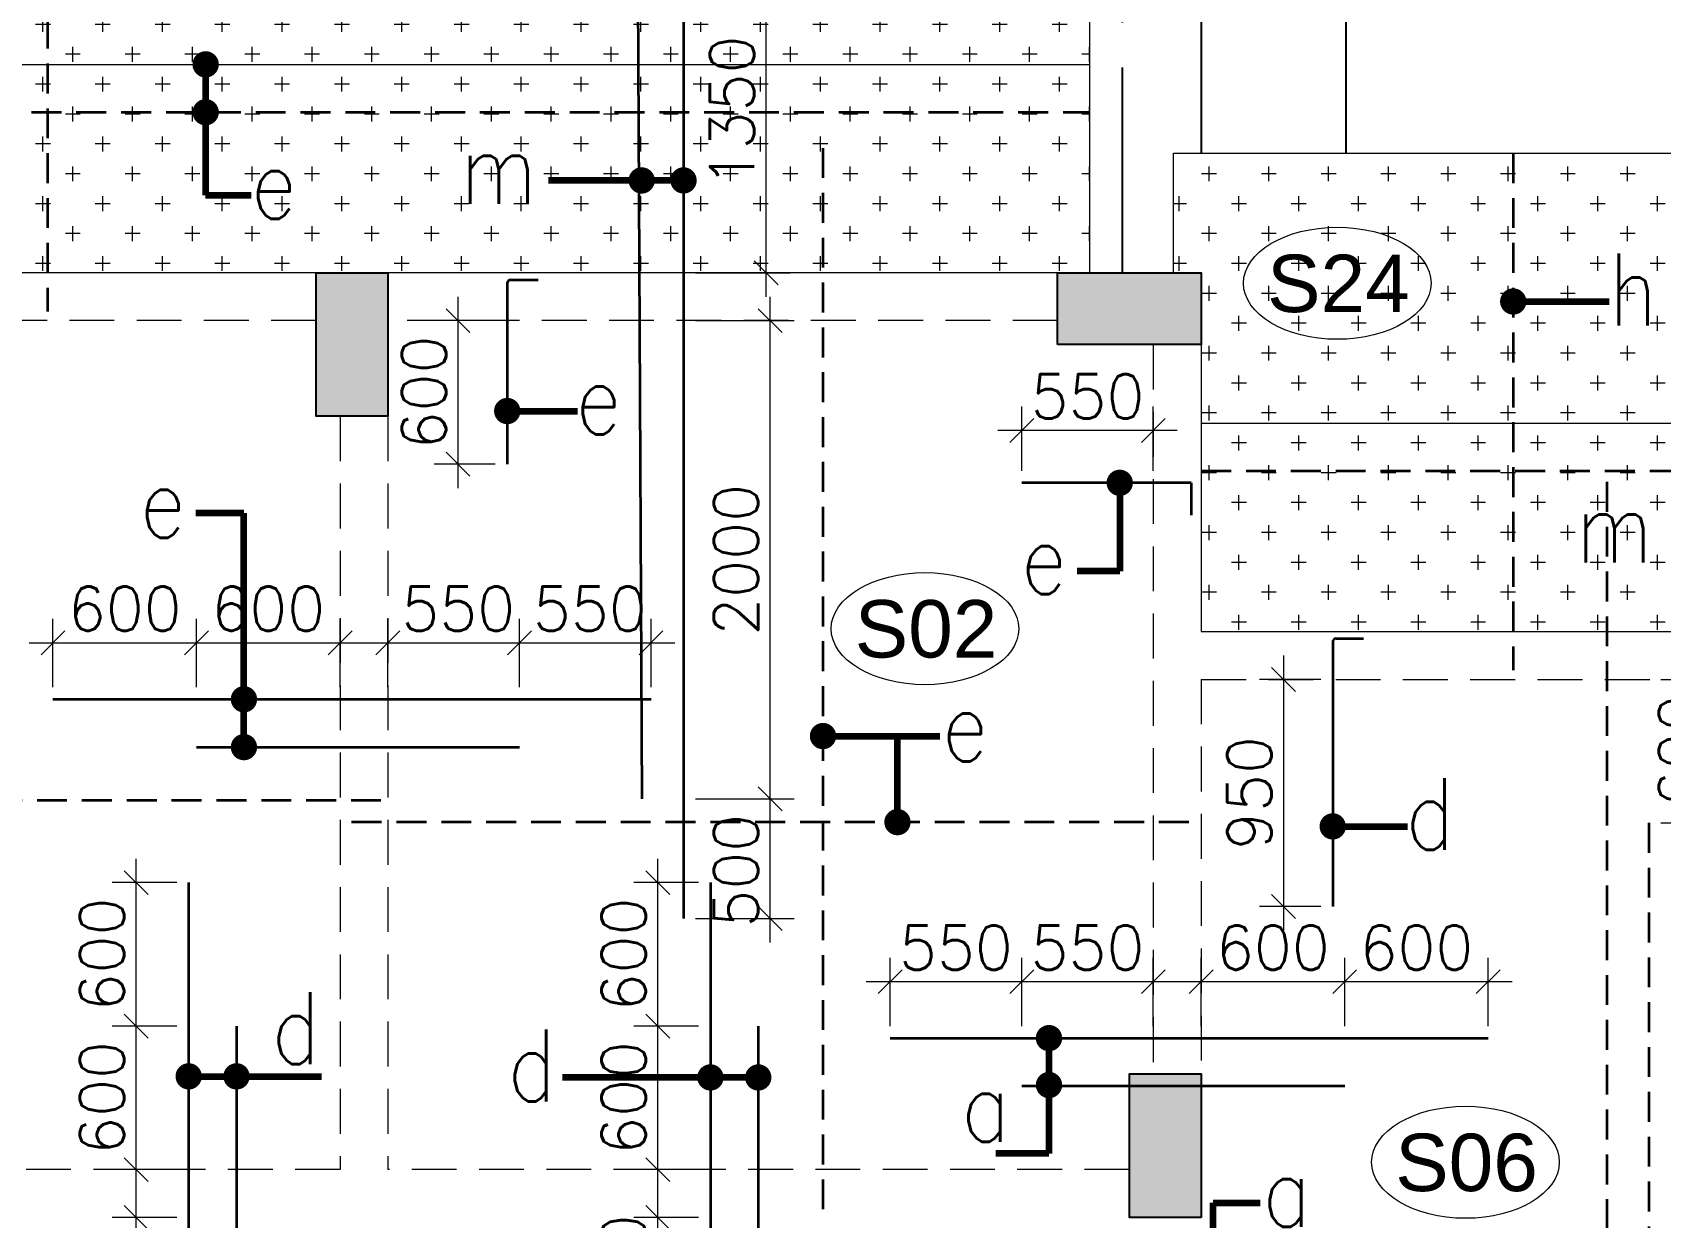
# Model space of a CAD drawing. Header units: millimetres. Extents: x 1255966 to 1543449, y 318653 to 465396.
# Drawn here: x 1271941 to 1278747, y 362578 to 367532 of the extents above; entities that cross this region are included whole.
import ezdxf

# ---------------------------------------------------------------- set-up
doc = ezdxf.new("R2010")
doc.units = ezdxf.units.MM
doc.header["$LTSCALE"] = 500
doc.header["$MEASUREMENT"] = 0
doc.header["$PDMODE"] = 34
for name, pattern in [('CONTINOUS', [0]), ('DASHED2', [0.375, 0.25, -0.125]), ('HIDDEN', [0.375, 0.25, -0.125]), ('PHANTOM2', [1.25, 0.625, -0.125, 0.125, -0.125, 0.125, -0.125]), ('Site$0$CENTER2', [1.125, 0.75, -0.125, 0.125, -0.125])]:
    doc.linetypes.add(name, pattern=pattern)
doc.layers.get('Defpoints').update_dxf_attribs({"lineweight": 0})
for name, color, linetype, lineweight in [('ARROW', 1, 'Continuous', 0), ('CALL', 1, 'Continuous', 18), ('CUT OUT', 1, 'Continuous', 13), ('HATCH', 1, 'Continuous', 5), ('ST-DIM', 1, 'PHANTOM2', 15), ('STC AROW', 211, 'Continuous', 9), ('STC REINF.BOTTOM', 7, 'Continuous', 35), ('TEXT 01', 3, 'Continuous', 15), ('TOWER AREA BEAM..', 3, 'Continuous', 20), ('TOWER COL HATCH', 253, 'Continuous', 20)]:
    doc.layers.add(name, color=color, linetype=linetype, lineweight=lineweight)
for name, color, linetype in [('GRID', 7, 'Continuous'), ('S-COLUMN-HATCH', 253, 'Continuous'), ('S-FRAMING PLAN', 4, 'Continuous'), ('S-T', 3, 'Continuous'), ('TOWER AREA COLUMN.', 6, 'Continuous')]:
    doc.layers.add(name, color=color, linetype=linetype)
doc.styles.add('ABHI', font='arial.ttf')
doc.styles.add('ROMANCE', font='romans.shx')
doc.styles.add('S-T', font='romans.shx')
doc.dimstyles.new('GRID DIM', dxfattribs={"dimtxt": 250, "dimasz": 100, "dimexe": 75, "dimexo": 0, "dimgap": 50, "dimtad": 1, "dimdec": 0, "dimzin": 0, "dimdsep": 46, "dimtxsty": 'ROMANCE', "dimblk": 'ARCHTICK', "dimcen": 0, "dimdle": 0.5, "dimclrd": 8, "dimclre": 8, "dimclrt": 3, "dimadec": 0, "dimazin": 0, "dimtfac": 1, "dimtdec": 0, "dimtmove": 0, "dimatfit": 3, "dimldrblk": 'DOT', "dimfxl": 200, "dimtolj": 1, "dimtzin": 0, "dimlwd": -1, "dimlwe": -1, "dimarcsym": 2})
pattern_1 = [(90, (-1381890.62, -304839.69), (-125, 125), [62.5, -187.5]), (180, (-1381859.37, -304808.44), (-125, -125), [62.5, -187.5])]

# ---------------------------------------------------------------- blocks, each defined once
blk = doc.blocks.new('_ArchTick')
at = {"color": 0, "linetype": 'ByBlock', "const_width": 0.15}
blk.add_lwpolyline([(-0.5, -0.5), (0.5, 0.5)], dxfattribs=at)
blk = doc.blocks.new('_Dot')
at = {"color": 0, "linetype": 'ByBlock', "lineweight": -2}
blk.add_line((-0.5, 0), (-1, 0), dxfattribs=at)
at = {"color": 0, "linetype": 'ByBlock', "const_width": 0.5}
blk.add_lwpolyline([(-0.25, 0, 1), (0.25, 0, 1)], format="xyb", close=True, dxfattribs=at)
blk = doc.blocks.new('_Oblique')
at = {"color": 0, "linetype": 'ByBlock', "lineweight": -2}
blk.add_line((-0.5, -0.5), (0.5, 0.5), dxfattribs=at)
blk = doc.blocks.new('*D567')
at = {"layer": 'Defpoints', "color": 0, "linetype": 'ByBlock', "transparency": 16777216}
for p in [(1274662.6, 364327.7), (1275024.5, 364327.7), (1274662.6, 363827.7)]:
    blk.add_point(p, dxfattribs=at)
at = {"layer": 'ST-DIM', "color": 1, "linetype": 'CONTINOUS', "transparency": 16777216}
for p, q in [((1275024.5, 363727.7), (1275024.5, 364427.7)), ((1274712.6, 364327.7), (1275124.5, 364327.7)), ((1274712.6, 363827.7), (1275124.5, 363827.7))]:
    blk.add_line(p, q, dxfattribs=at)
at = {"layer": 'ST-DIM', "color": 1, "linetype": 'ByBlock', "transparency": 16777216, "xscale": 100, "yscale": 100, "zscale": 100}
for p, rotation in [((1275024.5, 364327.7), 90), ((1275024.5, 363827.7), 270)]:
    blk.add_blockref('_Oblique', p, dxfattribs=dict(at, rotation=rotation))
at = {"layer": 'ST-DIM', "color": 3, "linetype": 'ByBlock', "transparency": 16777216, "insert": (1274882, 364027.7), "char_height": 185, "attachment_point": 5, "rotation": 90, "style": 'ROMANCE'}
blk.add_mtext('\\A1;500', dxfattribs=at)
blk = doc.blocks.new('*D569')
at = {"layer": 'Defpoints', "color": 0, "linetype": 'ByBlock', "transparency": 16777216}
for p in [(1273226.6, 364980.8), (1272626.6, 364744.5), (1273226.6, 364744.5)]:
    blk.add_point(p, dxfattribs=at)
at = {"layer": 'ST-DIM', "color": 1, "linetype": 'CONTINOUS', "transparency": 16777216}
for p, q in [((1272626.6, 364794.5), (1272626.6, 365080.8)), ((1273226.6, 364794.5), (1273226.6, 365080.8)), ((1272526.6, 364980.8), (1273326.6, 364980.8))]:
    blk.add_line(p, q, dxfattribs=at)
at = {"layer": 'ST-DIM', "color": 1, "linetype": 'ByBlock', "transparency": 16777216, "xscale": 100, "yscale": 100, "zscale": 100, "rotation": 180}
blk.add_blockref('_Oblique', (1272626.6, 364980.8), dxfattribs=at)
at = {"layer": 'ST-DIM', "color": 1, "linetype": 'ByBlock', "transparency": 16777216, "xscale": 100, "yscale": 100, "zscale": 100}
blk.add_blockref('_Oblique', (1273226.6, 364980.8), dxfattribs=at)
at = {"layer": 'ST-DIM', "color": 3, "linetype": 'ByBlock', "transparency": 16777216, "insert": (1272926.6, 365123.3), "char_height": 185, "attachment_point": 5, "style": 'ROMANCE'}
blk.add_mtext('\\A1;600', dxfattribs=at)
blk = doc.blocks.new('*D570')
at = {"layer": 'Defpoints', "color": 0, "linetype": 'ByBlock', "transparency": 16777216}
for p in [(1272626.6, 364980.8), (1272026.6, 364744.5), (1272626.6, 364744.5)]:
    blk.add_point(p, dxfattribs=at)
at = {"layer": 'ST-DIM', "color": 1, "linetype": 'CONTINOUS', "transparency": 16777216}
for p, q in [((1272026.6, 364794.5), (1272026.6, 365080.8)), ((1272626.6, 364794.5), (1272626.6, 365080.8)), ((1271926.6, 364980.8), (1272726.6, 364980.8))]:
    blk.add_line(p, q, dxfattribs=at)
at = {"layer": 'ST-DIM', "color": 1, "linetype": 'ByBlock', "transparency": 16777216, "xscale": 100, "yscale": 100, "zscale": 100, "rotation": 180}
blk.add_blockref('_Oblique', (1272026.6, 364980.8), dxfattribs=at)
at = {"layer": 'ST-DIM', "color": 1, "linetype": 'ByBlock', "transparency": 16777216, "xscale": 100, "yscale": 100, "zscale": 100}
blk.add_blockref('_Oblique', (1272626.6, 364980.8), dxfattribs=at)
at = {"layer": 'ST-DIM', "color": 3, "linetype": 'ByBlock', "transparency": 16777216, "insert": (1272326.6, 365123.3), "char_height": 185, "attachment_point": 5, "style": 'ROMANCE'}
blk.add_mtext('\\A1;600', dxfattribs=at)
blk = doc.blocks.new('*D571')
at = {"layer": 'Defpoints', "color": 0, "linetype": 'ByBlock', "transparency": 16777216}
for p in [(1273976.6, 364980.8), (1273426.6, 364744.5), (1273976.6, 364744.5, 0)]:
    blk.add_point(p, dxfattribs=at)
at = {"layer": 'ST-DIM', "color": 1, "linetype": 'CONTINOUS', "transparency": 16777216}
for p, q in [((1273426.6, 364794.5), (1273426.6, 365080.8)), ((1273976.6, 364794.5), (1273976.6, 365080.8)), ((1273326.6, 364980.8), (1274076.6, 364980.8))]:
    blk.add_line(p, q, dxfattribs=at)
at = {"layer": 'ST-DIM', "color": 1, "linetype": 'ByBlock', "transparency": 16777216, "xscale": 100, "yscale": 100, "zscale": 100, "rotation": 180}
blk.add_blockref('_Oblique', (1273426.6, 364980.8), dxfattribs=at)
at = {"layer": 'ST-DIM', "color": 1, "linetype": 'ByBlock', "transparency": 16777216, "xscale": 100, "yscale": 100, "zscale": 100}
blk.add_blockref('_Oblique', (1273976.6, 364980.8), dxfattribs=at)
at = {"layer": 'ST-DIM', "color": 3, "linetype": 'ByBlock', "transparency": 16777216, "insert": (1273721, 365123.3), "char_height": 185, "attachment_point": 5, "style": 'ROMANCE'}
blk.add_mtext('\\A1;550', dxfattribs=at)
blk = doc.blocks.new('*D572')
at = {"layer": 'Defpoints', "color": 0, "linetype": 'ByBlock', "transparency": 16777216}
for p in [(1274662.6, 366327.7), (1275024.5, 366327.7), (1274662.6, 364327.7)]:
    blk.add_point(p, dxfattribs=at)
at = {"layer": 'ST-DIM', "color": 1, "linetype": 'CONTINOUS', "transparency": 16777216}
for p, q in [((1275024.5, 364227.7), (1275024.5, 366427.7)), ((1274712.6, 366327.7), (1275124.5, 366327.7)), ((1274712.6, 364327.7), (1275124.5, 364327.7))]:
    blk.add_line(p, q, dxfattribs=at)
at = {"layer": 'ST-DIM', "color": 1, "linetype": 'ByBlock', "transparency": 16777216, "xscale": 100, "yscale": 100, "zscale": 100}
for p, rotation in [((1275024.5, 366327.7), 90), ((1275024.5, 364327.7), 270)]:
    blk.add_blockref('_Oblique', p, dxfattribs=dict(at, rotation=rotation))
at = {"layer": 'ST-DIM', "color": 3, "linetype": 'ByBlock', "transparency": 16777216, "insert": (1274882, 365327.7), "char_height": 185, "attachment_point": 5, "rotation": 90, "style": 'ROMANCE'}
blk.add_mtext('\\A1;2000', dxfattribs=at)
blk = doc.blocks.new('*D573')
at = {"layer": 'Defpoints', "color": 0, "linetype": 'ByBlock', "transparency": 16777216}
for p in [(1274646, 367877.3), (1275007.8, 367877.3), (1274662.6, 366527.7)]:
    blk.add_point(p, dxfattribs=at)
at = {"layer": 'ST-DIM', "color": 1, "linetype": 'CONTINOUS', "transparency": 16777216}
for p, q in [((1275007.8, 366427.7), (1275007.8, 367977.3)), ((1274696, 367877.3), (1275107.8, 367877.3)), ((1274712.6, 366527.7), (1275107.8, 366527.7))]:
    blk.add_line(p, q, dxfattribs=at)
at = {"layer": 'ST-DIM', "color": 1, "linetype": 'ByBlock', "transparency": 16777216, "xscale": 100, "yscale": 100, "zscale": 100}
for p, rotation in [((1275007.8, 367877.3), 90), ((1275007.8, 366527.7), 270)]:
    blk.add_blockref('_Oblique', p, dxfattribs=dict(at, rotation=rotation))
at = {"layer": 'ST-DIM', "color": 3, "linetype": 'ByBlock', "transparency": 16777216, "insert": (1274865.3, 367202.5), "char_height": 185, "attachment_point": 5, "rotation": 90, "style": 'ROMANCE'}
blk.add_mtext('\\A1;1350', dxfattribs=at)
blk = doc.blocks.new('*D574')
at = {"layer": 'Defpoints', "color": 0, "linetype": 'ByBlock', "transparency": 16777216}
for p in [(1274526.6, 364980.8), (1273976.6, 364744.5), (1274526.6, 364744.5, 0)]:
    blk.add_point(p, dxfattribs=at)
at = {"layer": 'ST-DIM', "color": 1, "linetype": 'CONTINOUS', "transparency": 16777216}
for p, q in [((1273976.6, 364794.5), (1273976.6, 365080.8)), ((1274526.6, 364794.5), (1274526.6, 365080.8)), ((1273876.6, 364980.8), (1274626.6, 364980.8))]:
    blk.add_line(p, q, dxfattribs=at)
at = {"layer": 'ST-DIM', "color": 1, "linetype": 'ByBlock', "transparency": 16777216, "xscale": 100, "yscale": 100, "zscale": 100, "rotation": 180}
blk.add_blockref('_Oblique', (1273976.6, 364980.8), dxfattribs=at)
at = {"layer": 'ST-DIM', "color": 1, "linetype": 'ByBlock', "transparency": 16777216, "xscale": 100, "yscale": 100, "zscale": 100}
blk.add_blockref('_Oblique', (1274526.6, 364980.8), dxfattribs=at)
at = {"layer": 'ST-DIM', "color": 3, "linetype": 'ByBlock', "transparency": 16777216, "insert": (1274271, 365123.3), "char_height": 185, "attachment_point": 5, "style": 'ROMANCE'}
blk.add_mtext('\\A1;550', dxfattribs=at)
blk = doc.blocks.new('*D575')
at = {"layer": 'Defpoints', "color": 0, "linetype": 'ByBlock', "transparency": 16777216}
for p in [(1276076.6, 365868.4), (1276076.6, 365649.6), (1276626.6, 365649.6)]:
    blk.add_point(p, dxfattribs=at)
at = {"layer": 'ST-DIM', "color": 1, "linetype": 'CONTINOUS', "transparency": 16777216}
for p, q in [((1276076.6, 365699.6), (1276076.6, 365968.4)), ((1276626.6, 365699.6), (1276626.6, 365968.4)), ((1276726.6, 365868.4), (1275976.6, 365868.4))]:
    blk.add_line(p, q, dxfattribs=at)
at = {"layer": 'ST-DIM', "color": 1, "linetype": 'ByBlock', "transparency": 16777216, "xscale": 100, "yscale": 100, "zscale": 100, "rotation": 180}
blk.add_blockref('_Oblique', (1276076.6, 365868.4), dxfattribs=at)
at = {"layer": 'ST-DIM', "color": 1, "linetype": 'ByBlock', "transparency": 16777216, "xscale": 100, "yscale": 100, "zscale": 100}
blk.add_blockref('_Oblique', (1276626.6, 365868.4), dxfattribs=at)
at = {"layer": 'ST-DIM', "color": 3, "linetype": 'ByBlock', "transparency": 16777216, "insert": (1276351.6, 366010.9), "char_height": 185, "attachment_point": 5, "style": 'ROMANCE'}
blk.add_mtext('\\A1;550', dxfattribs=at)
blk = doc.blocks.new('*D576')
at = {"layer": 'Defpoints', "color": 0, "linetype": 'ByBlock', "transparency": 16777216}
for p in [(1276626.5, 363563.8), (1276076.5, 363327.5, 0), (1276626.5, 363327.5, 0)]:
    blk.add_point(p, dxfattribs=at)
at = {"layer": 'ST-DIM', "color": 1, "linetype": 'CONTINOUS', "transparency": 16777216}
for p, q in [((1276076.5, 363377.5), (1276076.5, 363663.8)), ((1276626.5, 363377.5), (1276626.5, 363663.8)), ((1275976.5, 363563.8), (1276726.5, 363563.8))]:
    blk.add_line(p, q, dxfattribs=at)
at = {"layer": 'ST-DIM', "color": 1, "linetype": 'ByBlock', "transparency": 16777216, "xscale": 100, "yscale": 100, "zscale": 100, "rotation": 180}
blk.add_blockref('_Oblique', (1276076.5, 363563.8), dxfattribs=at)
at = {"layer": 'ST-DIM', "color": 1, "linetype": 'ByBlock', "transparency": 16777216, "xscale": 100, "yscale": 100, "zscale": 100}
blk.add_blockref('_Oblique', (1276626.5, 363563.8), dxfattribs=at)
at = {"layer": 'ST-DIM', "color": 3, "linetype": 'ByBlock', "transparency": 16777216, "insert": (1276351.5, 363706.3), "char_height": 185, "attachment_point": 5, "style": 'ROMANCE'}
blk.add_mtext('\\A1;550', dxfattribs=at)
blk = doc.blocks.new('*D577')
at = {"layer": 'Defpoints', "color": 0, "linetype": 'ByBlock', "transparency": 16777216}
for p in [(1276076.5, 363563.8), (1275526.5, 363327.5, 0), (1276076.5, 363327.5, 0)]:
    blk.add_point(p, dxfattribs=at)
at = {"layer": 'ST-DIM', "color": 1, "linetype": 'CONTINOUS', "transparency": 16777216}
for p, q in [((1275526.5, 363377.5), (1275526.5, 363663.8)), ((1276076.5, 363377.5), (1276076.5, 363663.8)), ((1275426.5, 363563.8), (1276176.5, 363563.8))]:
    blk.add_line(p, q, dxfattribs=at)
at = {"layer": 'ST-DIM', "color": 1, "linetype": 'ByBlock', "transparency": 16777216, "xscale": 100, "yscale": 100, "zscale": 100, "rotation": 180}
blk.add_blockref('_Oblique', (1275526.5, 363563.8), dxfattribs=at)
at = {"layer": 'ST-DIM', "color": 1, "linetype": 'ByBlock', "transparency": 16777216, "xscale": 100, "yscale": 100, "zscale": 100}
blk.add_blockref('_Oblique', (1276076.5, 363563.8), dxfattribs=at)
at = {"layer": 'ST-DIM', "color": 3, "linetype": 'ByBlock', "transparency": 16777216, "insert": (1275801.5, 363706.3), "char_height": 185, "attachment_point": 5, "style": 'ROMANCE'}
blk.add_mtext('\\A1;550', dxfattribs=at)
blk = doc.blocks.new('*D578')
at = {"layer": 'Defpoints', "color": 0, "linetype": 'ByBlock', "transparency": 16777216}
for p in [(1277426.6, 363563.8), (1276826.6, 363327.5, 0), (1277426.6, 363327.5, 0)]:
    blk.add_point(p, dxfattribs=at)
at = {"layer": 'ST-DIM', "color": 1, "linetype": 'CONTINOUS', "transparency": 16777216}
for p, q in [((1276826.6, 363377.5), (1276826.6, 363663.8)), ((1277426.6, 363377.5), (1277426.6, 363663.8)), ((1276726.6, 363563.8), (1277526.6, 363563.8))]:
    blk.add_line(p, q, dxfattribs=at)
at = {"layer": 'ST-DIM', "color": 1, "linetype": 'ByBlock', "transparency": 16777216, "xscale": 100, "yscale": 100, "zscale": 100, "rotation": 180}
blk.add_blockref('_Oblique', (1276826.6, 363563.8), dxfattribs=at)
at = {"layer": 'ST-DIM', "color": 1, "linetype": 'ByBlock', "transparency": 16777216, "xscale": 100, "yscale": 100, "zscale": 100}
blk.add_blockref('_Oblique', (1277426.6, 363563.8), dxfattribs=at)
at = {"layer": 'ST-DIM', "color": 3, "linetype": 'ByBlock', "transparency": 16777216, "insert": (1277126.6, 363706.3), "char_height": 185, "attachment_point": 5, "style": 'ROMANCE'}
blk.add_mtext('\\A1;600', dxfattribs=at)
blk = doc.blocks.new('*D579')
at = {"layer": 'Defpoints', "color": 0, "linetype": 'ByBlock', "transparency": 16777216}
for p in [(1278026.6, 363563.8), (1277426.6, 363327.5, 0), (1278026.6, 363327.5, 0)]:
    blk.add_point(p, dxfattribs=at)
at = {"layer": 'ST-DIM', "color": 1, "linetype": 'CONTINOUS', "transparency": 16777216}
for p, q in [((1277426.6, 363377.5), (1277426.6, 363663.8)), ((1278026.6, 363377.5), (1278026.6, 363663.8)), ((1277326.6, 363563.8), (1278126.6, 363563.8))]:
    blk.add_line(p, q, dxfattribs=at)
at = {"layer": 'ST-DIM', "color": 1, "linetype": 'ByBlock', "transparency": 16777216, "xscale": 100, "yscale": 100, "zscale": 100, "rotation": 180}
blk.add_blockref('_Oblique', (1277426.6, 363563.8), dxfattribs=at)
at = {"layer": 'ST-DIM', "color": 1, "linetype": 'ByBlock', "transparency": 16777216, "xscale": 100, "yscale": 100, "zscale": 100}
blk.add_blockref('_Oblique', (1278026.6, 363563.8), dxfattribs=at)
at = {"layer": 'ST-DIM', "color": 3, "linetype": 'ByBlock', "transparency": 16777216, "insert": (1277726.6, 363706.3), "char_height": 185, "attachment_point": 5, "style": 'ROMANCE'}
blk.add_mtext('\\A1;600', dxfattribs=at)
blk = doc.blocks.new('*D583')
at = {"layer": 'Defpoints', "color": 0, "linetype": 'ByBlock', "transparency": 16777216}
for p in [(1272373.9, 363377.7), (1272593.7, 363377.7), (1272593.7, 362777.7)]:
    blk.add_point(p, dxfattribs=at)
at = {"layer": 'ST-DIM', "color": 1, "linetype": 'CONTINOUS', "transparency": 16777216}
for p, q in [((1272373.9, 362677.7), (1272373.9, 363477.7)), ((1272543.7, 363377.7), (1272273.9, 363377.7)), ((1272543.7, 362777.7), (1272273.9, 362777.7))]:
    blk.add_line(p, q, dxfattribs=at)
at = {"layer": 'ST-DIM', "color": 1, "linetype": 'ByBlock', "transparency": 16777216, "xscale": 100, "yscale": 100, "zscale": 100}
for p, rotation in [((1272373.9, 363377.7), 90), ((1272373.9, 362777.7), 270)]:
    blk.add_blockref('_Oblique', p, dxfattribs=dict(at, rotation=rotation))
at = {"layer": 'ST-DIM', "color": 3, "linetype": 'ByBlock', "transparency": 16777216, "insert": (1272231.4, 363077.7), "char_height": 185, "attachment_point": 5, "rotation": 90, "style": 'ROMANCE'}
blk.add_mtext('\\A1;600', dxfattribs=at)
blk = doc.blocks.new('*D584')
at = {"layer": 'Defpoints', "color": 0, "linetype": 'ByBlock', "transparency": 16777216}
for p in [(1272373.9, 363977.7), (1272593.7, 363977.7), (1272593.7, 363377.7)]:
    blk.add_point(p, dxfattribs=at)
at = {"layer": 'ST-DIM', "color": 1, "linetype": 'CONTINOUS', "transparency": 16777216}
for p, q in [((1272373.9, 363277.7), (1272373.9, 364077.7)), ((1272543.7, 363977.7), (1272273.9, 363977.7)), ((1272543.7, 363377.7), (1272273.9, 363377.7))]:
    blk.add_line(p, q, dxfattribs=at)
at = {"layer": 'ST-DIM', "color": 1, "linetype": 'ByBlock', "transparency": 16777216, "xscale": 100, "yscale": 100, "zscale": 100}
for p, rotation in [((1272373.9, 363977.7), 90), ((1272373.9, 363377.7), 270)]:
    blk.add_blockref('_Oblique', p, dxfattribs=dict(at, rotation=rotation))
at = {"layer": 'ST-DIM', "color": 3, "linetype": 'ByBlock', "transparency": 16777216, "insert": (1272231.4, 363677.7), "char_height": 185, "attachment_point": 5, "rotation": 90, "style": 'ROMANCE'}
blk.add_mtext('\\A1;600', dxfattribs=at)
blk = doc.blocks.new('*D585')
at = {"layer": 'Defpoints', "color": 0, "linetype": 'ByBlock', "transparency": 16777216}
for p in [(1272373.9, 362577.7), (1272593.7, 362577.7), (1272593.7, 362027.7)]:
    blk.add_point(p, dxfattribs=at)
at = {"layer": 'ST-DIM', "color": 1, "linetype": 'CONTINOUS', "transparency": 16777216}
for p, q in [((1272373.9, 361927.7), (1272373.9, 362677.7)), ((1272543.7, 362577.7), (1272273.9, 362577.7)), ((1272543.7, 362027.7), (1272273.9, 362027.7))]:
    blk.add_line(p, q, dxfattribs=at)
at = {"layer": 'ST-DIM', "color": 1, "linetype": 'ByBlock', "transparency": 16777216, "xscale": 100, "yscale": 100, "zscale": 100}
for p, rotation in [((1272373.9, 362577.7), 90), ((1272373.9, 362027.7), 270)]:
    blk.add_blockref('_Oblique', p, dxfattribs=dict(at, rotation=rotation))
at = {"layer": 'ST-DIM', "color": 3, "linetype": 'ByBlock', "transparency": 16777216, "insert": (1272231.4, 362252.7), "char_height": 185, "attachment_point": 5, "rotation": 90, "style": 'ROMANCE'}
blk.add_mtext('\\A1;550', dxfattribs=at)
blk = doc.blocks.new('*D589')
at = {"layer": 'Defpoints', "color": 0, "linetype": 'ByBlock', "transparency": 16777216}
for p in [(1274555.2, 363377.7), (1274775, 363377.7), (1274775, 362777.7)]:
    blk.add_point(p, dxfattribs=at)
at = {"layer": 'ST-DIM', "color": 1, "linetype": 'CONTINOUS', "transparency": 16777216}
for p, q in [((1274555.2, 362677.7), (1274555.2, 363477.7)), ((1274725, 363377.7), (1274455.2, 363377.7)), ((1274725, 362777.7), (1274455.2, 362777.7))]:
    blk.add_line(p, q, dxfattribs=at)
at = {"layer": 'ST-DIM', "color": 1, "linetype": 'ByBlock', "transparency": 16777216, "xscale": 100, "yscale": 100, "zscale": 100}
for p, rotation in [((1274555.2, 363377.7), 90), ((1274555.2, 362777.7), 270)]:
    blk.add_blockref('_Oblique', p, dxfattribs=dict(at, rotation=rotation))
at = {"layer": 'ST-DIM', "color": 3, "linetype": 'ByBlock', "transparency": 16777216, "insert": (1274412.7, 363077.7), "char_height": 185, "attachment_point": 5, "rotation": 90, "style": 'ROMANCE'}
blk.add_mtext('\\A1;600', dxfattribs=at)
blk = doc.blocks.new('*D590')
at = {"layer": 'Defpoints', "color": 0, "linetype": 'ByBlock', "transparency": 16777216}
for p in [(1274555.2, 363977.7), (1274775, 363977.7), (1274775, 363377.7)]:
    blk.add_point(p, dxfattribs=at)
at = {"layer": 'ST-DIM', "color": 1, "linetype": 'CONTINOUS', "transparency": 16777216}
for p, q in [((1274555.2, 363277.7), (1274555.2, 364077.7)), ((1274725, 363977.7), (1274455.2, 363977.7)), ((1274725, 363377.7), (1274455.2, 363377.7))]:
    blk.add_line(p, q, dxfattribs=at)
at = {"layer": 'ST-DIM', "color": 1, "linetype": 'ByBlock', "transparency": 16777216, "xscale": 100, "yscale": 100, "zscale": 100}
for p, rotation in [((1274555.2, 363977.7), 90), ((1274555.2, 363377.7), 270)]:
    blk.add_blockref('_Oblique', p, dxfattribs=dict(at, rotation=rotation))
at = {"layer": 'ST-DIM', "color": 3, "linetype": 'ByBlock', "transparency": 16777216, "insert": (1274412.7, 363677.7), "char_height": 185, "attachment_point": 5, "rotation": 90, "style": 'ROMANCE'}
blk.add_mtext('\\A1;600', dxfattribs=at)
blk = doc.blocks.new('*D591')
at = {"layer": 'Defpoints', "color": 0, "linetype": 'ByBlock', "transparency": 16777216}
for p in [(1274555.2, 362577.7), (1274775, 362577.7), (1274775, 362127.7)]:
    blk.add_point(p, dxfattribs=at)
at = {"layer": 'ST-DIM', "color": 1, "linetype": 'CONTINOUS', "transparency": 16777216}
for p, q in [((1274555.2, 362027.7), (1274555.2, 362677.7)), ((1274725, 362577.7), (1274455.2, 362577.7)), ((1274725, 362127.7), (1274455.2, 362127.7))]:
    blk.add_line(p, q, dxfattribs=at)
at = {"layer": 'ST-DIM', "color": 1, "linetype": 'ByBlock', "transparency": 16777216, "xscale": 100, "yscale": 100, "zscale": 100}
for p, rotation in [((1274555.2, 362577.7), 90), ((1274555.2, 362127.7), 270)]:
    blk.add_blockref('_Oblique', p, dxfattribs=dict(at, rotation=rotation))
at = {"layer": 'ST-DIM', "color": 3, "linetype": 'ByBlock', "transparency": 16777216, "insert": (1274412.7, 362352.7), "char_height": 185, "attachment_point": 5, "rotation": 90, "style": 'ROMANCE'}
blk.add_mtext('\\A1;450', dxfattribs=at)
blk = doc.blocks.new('*D664')
at = {"layer": 'Defpoints', "color": 0, "linetype": 'ByBlock', "transparency": 16777216}
for p in [(1273925.6, 366327.7), (1273719.6, 365727.7), (1273925.6, 365727.7)]:
    blk.add_point(p, dxfattribs=at)
at = {"layer": 'ST-DIM', "color": 1, "linetype": 'CONTINOUS', "transparency": 16777216}
for p, q in [((1273719.6, 366427.7), (1273719.6, 365627.7)), ((1273875.6, 366327.7), (1273619.6, 366327.7)), ((1273875.6, 365727.7), (1273619.6, 365727.7))]:
    blk.add_line(p, q, dxfattribs=at)
at = {"layer": 'ST-DIM', "color": 1, "linetype": 'ByBlock', "transparency": 16777216, "xscale": 100, "yscale": 100, "zscale": 100}
for p, rotation in [((1273719.6, 366327.7), 90), ((1273719.6, 365727.7), 270)]:
    blk.add_blockref('_Oblique', p, dxfattribs=dict(at, rotation=rotation))
at = {"layer": 'ST-DIM', "color": 3, "linetype": 'ByBlock', "transparency": 16777216, "insert": (1273577.1, 366027.7), "char_height": 185, "attachment_point": 5, "rotation": 90, "style": 'ROMANCE'}
blk.add_mtext('\\A1;600', dxfattribs=at)
blk = doc.blocks.new('*D665')
at = {"layer": 'Defpoints', "color": 0, "linetype": 'ByBlock', "transparency": 16777216}
for p in [(1277376.5, 364827.7), (1277170.6, 363877.7), (1277376.5, 363877.7)]:
    blk.add_point(p, dxfattribs=at)
at = {"layer": 'ST-DIM', "color": 1, "linetype": 'CONTINOUS', "transparency": 16777216}
for p, q in [((1277170.6, 364927.7), (1277170.6, 363777.7)), ((1277326.5, 364827.7), (1277070.6, 364827.7)), ((1277326.5, 363877.7), (1277070.6, 363877.7))]:
    blk.add_line(p, q, dxfattribs=at)
at = {"layer": 'ST-DIM', "color": 1, "linetype": 'ByBlock', "transparency": 16777216, "xscale": 100, "yscale": 100, "zscale": 100}
for p, rotation in [((1277170.6, 364827.7), 90), ((1277170.6, 363877.7), 270)]:
    blk.add_blockref('_Oblique', p, dxfattribs=dict(at, rotation=rotation))
at = {"layer": 'ST-DIM', "color": 3, "linetype": 'ByBlock', "transparency": 16777216, "insert": (1277028.1, 364352.7), "char_height": 185, "attachment_point": 5, "rotation": 90, "style": 'ROMANCE'}
blk.add_mtext('\\A1;950', dxfattribs=at)
blk = doc.blocks.new('*D760')
at = {"layer": 'Defpoints', "color": 0, "linetype": 'ByBlock', "transparency": 16777216}
for p in [(1278697.6, 364827.7), (1278697.6, 364227.7), (1278974.4, 364227.7)]:
    blk.add_point(p, dxfattribs=at)
at = {"layer": 'ST-DIM', "color": 1, "linetype": 'CONTINOUS', "transparency": 16777216}
for p, q in [((1278974.4, 364927.7), (1278974.4, 364127.7)), ((1278747.6, 364827.7), (1279074.4, 364827.7)), ((1278747.6, 364227.7), (1279074.4, 364227.7))]:
    blk.add_line(p, q, dxfattribs=at)
at = {"layer": 'ST-DIM', "color": 1, "linetype": 'ByBlock', "transparency": 16777216, "xscale": 100, "yscale": 100, "zscale": 100}
for p, rotation in [((1278974.4, 364827.7), 90), ((1278974.4, 364227.7), 270)]:
    blk.add_blockref('_Oblique', p, dxfattribs=dict(at, rotation=rotation))
at = {"layer": 'ST-DIM', "color": 3, "linetype": 'ByBlock', "transparency": 16777216, "insert": (1278831.9, 364527.7), "char_height": 185, "attachment_point": 5, "rotation": 90, "style": 'ROMANCE'}
blk.add_mtext('\\A1;600', dxfattribs=at)
blk = doc.blocks.new('A$Ca8bcdc7a')
at = {"layer": 'HATCH', "ltscale": 10}
h = blk.add_hatch(dxfattribs=at)
h.set_pattern_fill('CROSS', color=1, scale=500, angle=90)
h.set_pattern_definition(pattern_1)
h.paths.add_polyline_path([(1750, 11000), (-4550, 11000), (-4550, 9000), (-4510, 9000), (-1485, 9000), (-1185, 9000), (1465, 9000), (1750, 9000)])
h = blk.add_hatch(dxfattribs=at)
h.set_pattern_fill('CROSS', color=1, scale=500, angle=90)
h.set_pattern_definition(pattern_1)
h.paths.add_polyline_path([(5515, 7500), (6165, 7500), (6165, 9500), (2215, 9500), (2100, 9500), (2100, 9000), (2215, 9000), (2215, 7500)])
at = {"layer": 'S-FRAMING PLAN', "color": 3, "linetype": 'ByBlock', "lineweight": 20, "ltscale": 10}
for p, q in [((-1485, 9000), (-4510, 9000)), ((1615, 9000), (-1185, 9000)), ((2215, 8700), (2215, 7500)), ((2215, 7500), (5515, 7500))]:
    blk.add_line(p, q, dxfattribs=at)
for points in [[(1750, 9000), (1750, 11000), (-4550, 11000), (-4550, 9000)], [(2100, 9000), (2100, 9500), (6165, 9500), (6165, 7500)]]:
    blk.add_lwpolyline(points, dxfattribs=at)
at = {"layer": 'TOWER AREA BEAM..', "color": 3, "linetype": 'HIDDEN', "ltscale": 1.5}
for p, q in [((-1485, 8800), (-4510, 8800)), ((1615, 8800), (-1185, 8800)), ((2015, 8700), (2015, 5650)), ((-1385, 8400), (-1385, 5250)), ((-1185, 8400), (-1185, 5250)), ((2215, 7300), (5515, 7300)), ((2215, 7300), (2215, 5650)), ((-1385, 5250), (-4960, 5250)), ((1915, 5250), (-1185, 5250))]:
    blk.add_line(p, q, dxfattribs=at)
blk = doc.blocks.new('3tgra')
at = {"layer": 'TOWER COL HATCH'}
h = blk.add_hatch(color=253, dxfattribs=at)
h.dxf.hatch_style = 1
h.paths.add_polyline_path([(1380705.6, 94541.6), (1380405.6, 94541.6), (1380405.6, 95141.6), (1380705.6, 95141.6)])
h = blk.add_hatch(color=253, dxfattribs=at)
h.dxf.hatch_style = 1
h.paths.add_polyline_path([(1383505.6, 94841.6), (1383505.6, 95141.6), (1384105.6, 95141.6), (1384105.6, 94841.6)])
h = blk.add_hatch(color=253, dxfattribs=at)
h.dxf.hatch_style = 1
h.paths.add_polyline_path([(1384105.6, 91191.6), (1383805.6, 91191.6), (1383805.6, 91791.6), (1384105.6, 91791.6)])
at = {"layer": 'TOWER AREA COLUMN.', "color": 4}
for points in [[(1380705.6, 94541.6), (1380405.6, 94541.6), (1380405.6, 95141.6), (1380705.6, 95141.6)], [(1383505.6, 94841.6), (1383505.6, 95141.6), (1384105.6, 95141.6), (1384105.6, 94841.6)], [(1384105.6, 91191.6), (1383805.6, 91191.6), (1383805.6, 91791.6), (1384105.6, 91791.6)]]:
    blk.add_lwpolyline(points, close=True, dxfattribs=at)

msp = doc.modelspace()

# ---------------------------------------------------------------- linework, layer by layer
at = {"layer": 'CALL', "color": 200, "linetype": 'Continuous', "ltscale": 10}
for centre in [(1277395.8, 366484, -1.8), (1275672, 365039.7), (1277931.5, 362808.5, 1.8)]:
    msp.add_ellipse(centre, major_axis=(392.2, 0), ratio=0.597584, dxfattribs=at)
at = {"layer": 'GRID', "color": 16, "linetype": 'Site$0$CENTER2', "ltscale": 3}
for points in [[(1275974.9, 369767.3), (1276496.6, 369073.9), (1276496.6, 366527.7)], [(1276826.6, 369767.3), (1276826.6, 367027.7)], [(1277431.6, 369767.3), (1277431.6, 367027.7)]]:
    msp.add_lwpolyline(points, dxfattribs=at)
at = {"layer": 'STC AROW', "color": 4, "ltscale": 10}
for p, q in [((1270061.6, 367399.2), (1276361.6, 367399.2)), ((1276826.6, 365899.2), (1280776.6, 365899.2))]:
    msp.add_line(p, q, dxfattribs=at)
at = {"layer": 'STC REINF.BOTTOM', "color": 4, "linetype": 'DASHED2'}
for p, q in [((1272003.8, 368527.7), (1272003.8, 366366.1)), ((1270061.6, 367199.2), (1276361.6, 367199.2)), ((1275245.6, 367049.3), (1275245.6, 362600.3)), ((1278131.1, 367027.7), (1278131.1, 364866.1)), ((1276826.6, 365699.2), (1280776.6, 365699.2)), ((1278522.6, 365653.7), (1278522.6, 358492.8)), ((1273397.6, 364321.1, 0), (1269465.6, 364321.1)), ((1276775.1, 364230.8, 0), (1273258.2, 364230.8, 0)), ((1278697.6, 364227.7), (1278697.6, 359562.7))]:
    msp.add_line(p, q, dxfattribs=at)
at = {"layer": 'STC REINF.BOTTOM', "color": 4, "linetype": 'Continuous'}
for p, q in [((1274662.6, 368527.7), (1274662.6, 363827.7)), ((1274471, 367877.3, -0.6), (1274487.6, 364327.7, 0)), ((1273925.6, 366483.5), (1273925.6, 365727.7)), ((1273940.6, 366498.5), (1274054.7, 366498.5)), ((1276785.3, 365649.6), (1276076.6, 365649.6)), ((1276785.3, 365649.6), (1276785.3, 365515)), ((1277376.5, 364983.5), (1277376.5, 363877.7)), ((1277391.5, 364998.5), (1277505.6, 364998.5)), ((1272026.6, 364744.5, 0), (1274526.6, 364744.5, 0)), ((1272626.6, 364544.5, 0), (1273976.6, 364544.5, 0)), ((1272593.7, 363977.7), (1272593.7, 362027.7)), ((1274775, 363977.7), (1274775, 362127.7)), ((1272793.7, 363377.7), (1272793.7, 362027.7)), ((1274975, 363377.7), (1274975, 362127.7)), ((1275526.5, 363327.5, 0), (1278026.6, 363327.5, 0)), ((1276076.5, 363127.5, 0), (1277426.6, 363127.5, 0))]:
    msp.add_line(p, q, dxfattribs=at)
for centre in [(1273940.6, 366483.5), (1277391.5, 364983.5)]:
    msp.add_arc(centre, 15, 90, 180, dxfattribs=at)

# ---------------------------------------------------------------- block references
at = {"layer": 'CUT OUT', "color": 4}
msp.add_blockref('3tgra', (-107279, 271386.2), dxfattribs=at)
at = {"layer": 'S-COLUMN-HATCH', "color": 4, "ltscale": 10}
msp.add_blockref('A$Ca8bcdc7a', (1274611.6, 357527.7), dxfattribs=at)

# ---------------------------------------------------------------- texts
at = {"layer": 'S-T', "color": 2, "linetype": 'Continuous', "ltscale": 10, "style": 'S-T', "width": 0.85}
for s, p in [('e', (1272851.1, 366753.3, 42.6)), ('m', (1273726.2, 366816.8, 42.6)), ('h', (1278529.1, 366308, 42.6)), ('e', (1274208.3, 365852, 42.6)), ('e', (1272386.8, 365419.9, 42.6)), ('m', (1278390.7, 365316.8, 42.6)), ('e', (1276070.8, 365184.1, 42.6)), ('e', (1275740.9, 364484.4, 42.6)), ('d', (1277679.3, 364115.1, 42.6)), ('d', (1272938.1, 363219.2, 42.6)), ('d', (1273925, 363063.1, 42.6)), ('a', (1275821.7, 362894.4, 42.6)), ('a', (1277080.3, 362538.5, 42.6))]:
    msp.add_text(s, height=300, dxfattribs=at).set_placement(p)
at = {"layer": 'TEXT 01', "color": 2, "linetype": 'Continuous', "style": 'ABHI'}
for s, p in [('S24', (1277102, 366363.4, -1.8)), ('S02', (1275378.2, 364919.1, 0)), ('S06', (1277637.7, 362687.9, 1.7))]:
    msp.add_text(s, height=240, dxfattribs=at).set_placement(p)

# ---------------------------------------------------------------- dimensions: what is measured, and where the dimension line sits
at = {"layer": 'ST-DIM', "linetype": 'ByBlock'}
for base, p1, p2, angle, picture, middle in [((1275007.8, 367877.3), (1274662.6, 366527.7), (1274646, 367877.3), 90, '*D573', (1274865.3, 367202.5)), ((1273719.6, 365727.7), (1273925.6, 366327.7), (1273925.6, 365727.7), 270, '*D664', (1273577.1, 366027.7)), ((1275024.5, 366327.7), (1274662.6, 364327.7), (1274662.6, 366327.7), 90, '*D572', (1274882, 365327.7)), ((1277170.6, 363877.7), (1277376.5, 364827.7), (1277376.5, 363877.7), 270, '*D665', (1277028.1, 364352.7)), ((1278974.4, 364227.7), (1278697.6, 364827.7), (1278697.6, 364227.7), 90, '*D760', (1278831.9, 364527.7)), ((1272373.9, 363977.7), (1272593.7, 363377.7), (1272593.7, 363977.7), 90, '*D584', (1272231.4, 363677.7)), ((1274555.2, 363977.7), (1274775, 363377.7), (1274775, 363977.7), 90, '*D590', (1274412.7, 363677.7)), ((1272373.9, 363377.7), (1272593.7, 362777.7), (1272593.7, 363377.7), 90, '*D583', (1272231.4, 363077.7)), ((1274555.2, 363377.7), (1274775, 362777.7), (1274775, 363377.7), 90, '*D589', (1274412.7, 363077.7))]:
    dim = msp.add_linear_dim(base=base, p1=p1, p2=p2, angle=angle, dimstyle='GRID DIM', override={"dimtxt": 185, "dimexe": 100, "dimexo": 50, "dimblk1": 'Oblique', "dimblk2": 'Oblique', "dimsah": 1, "dimdle": 100, "dimclrd": 1, "dimclre": 1}, dxfattribs=at)
    dim.commit()
    dim.dimension.update_dxf_attribs({"geometry": picture, "text_midpoint": middle})
for base, p1, p2, angle, picture, middle in [((1276076.6, 365868.4), (1276626.6, 365649.6), (1276076.6, 365649.6), 180, '*D575', (1276351.6, 365868.4)), ((1275024.5, 364327.7), (1274662.6, 363827.7), (1274662.6, 364327.7), 90, '*D567', (1275024.5, 364027.7)), ((1272373.9, 362577.7), (1272593.7, 362027.7), (1272593.7, 362577.7), 90, '*D585', (1272373.9, 362252.7)), ((1274555.2, 362577.7), (1274775, 362127.7), (1274775, 362577.7), 90, '*D591', (1274555.2, 362352.7))]:
    dim = msp.add_linear_dim(base=base, p1=p1, p2=p2, angle=angle, dimstyle='GRID DIM', override={"dimtxt": 185, "dimexe": 100, "dimexo": 50, "dimblk1": 'Oblique', "dimblk2": 'Oblique', "dimsah": 1, "dimdle": 100, "dimclrd": 1, "dimclre": 1}, dxfattribs=at)
    dim.commit()
    dim.dimension.update_dxf_attribs({"geometry": picture, "text_midpoint": middle, "dimtype": 160})
for base, p1, p2, picture, middle in [((1272626.6, 364980.8, 0), (1272026.6, 364744.5, 0), (1272626.6, 364744.5, 0), '*D570', (1272326.6, 365123.3, 0)), ((1273226.6, 364980.8, 0), (1272626.6, 364744.5, 0), (1273226.6, 364744.5, 0), '*D569', (1272926.6, 365123.3, 0))]:
    dim = msp.add_linear_dim(base=base, p1=p1, p2=p2, dimstyle='GRID DIM', override={"dimtxt": 185, "dimexe": 100, "dimexo": 50, "dimblk1": 'Oblique', "dimblk2": 'Oblique', "dimsah": 1, "dimdle": 100, "dimclrd": 1, "dimclre": 1}, dxfattribs=at)
    dim.commit()
    dim.dimension.update_dxf_attribs({"geometry": picture, "text_midpoint": middle})
for base, p1, p2, picture, middle in [((1273976.6, 364980.8), (1273426.6, 364744.5), (1273976.6, 364744.5, 0), '*D571', (1273721, 364980.8)), ((1274526.6, 364980.8, 0), (1273976.6, 364744.5, 0), (1274526.6, 364744.5, 0), '*D574', (1274271, 364980.8, 0)), ((1276076.5, 363563.8, 0), (1275526.5, 363327.5, 0), (1276076.5, 363327.5, 0), '*D577', (1275801.5, 363563.8, 0)), ((1276626.5, 363563.8, 0), (1276076.5, 363327.5, 0), (1276626.5, 363327.5, 0), '*D576', (1276351.5, 363563.8, 0)), ((1277426.6, 363563.8, 0), (1276826.6, 363327.5, 0), (1277426.6, 363327.5, 0), '*D578', (1277126.6, 363563.8, 0)), ((1278026.6, 363563.8, 0), (1277426.6, 363327.5, 0), (1278026.6, 363327.5, 0), '*D579', (1277726.6, 363563.8, 0))]:
    dim = msp.add_linear_dim(base=base, p1=p1, p2=p2, dimstyle='GRID DIM', override={"dimtxt": 185, "dimexe": 100, "dimexo": 50, "dimblk1": 'Oblique', "dimblk2": 'Oblique', "dimsah": 1, "dimdle": 100, "dimclrd": 1, "dimclre": 1}, dxfattribs=at)
    dim.commit()
    dim.dimension.update_dxf_attribs({"geometry": picture, "text_midpoint": middle, "dimtype": 160})

# ---------------------------------------------------------------- leaders
at = {"layer": 'ARROW', "linetype": 'ByBlock'}
for points in [[(1272664.8, 367399.2), (1272664.8, 366853.1), (1272854.6, 366853.1)], [(1272664.8, 367199.2), (1272664.8, 366853.1), (1272854.6, 366853.1)], [(1274487.6, 366914.1, -0.5), (1274097.5, 366914.1, -0.5)], [(1274662.6, 366914.1, 0.1), (1274097.5, 366914.1, 0.1)], [(1278131.1, 366407.8), (1278532.6, 366407.8)], [(1273925.6, 365949.8), (1274218.7, 365949.8)], [(1276486.1, 365649.6), (1276486.1, 365280.1), (1276308.8, 365280.1)], [(1272824.8, 364544.5, 0), (1272824.8, 365522.1, 0), (1272624.2, 365522.1, 0)], [(1272824.8, 364744.5, 0), (1272824.8, 365522.1, 0), (1272624.2, 365522.1, 0)], [(1275245.6, 364590.6, 0), (1275734.3, 364590.6, 0)], [(1275556.9, 364230.8, 0), (1275556.9, 364590.6, 0), (1275734.3, 364590.6, 0)], [(1277376.5, 364212.9), (1277689.7, 364212.9)], [(1276190.4, 363327.5, 0), (1276190.4, 362844.8, 0), (1275968.2, 362844.8, 0)], [(1272593.9, 363167.7), (1272857.2, 363167.7), (1272889.6, 363167.7)], [(1272793.9, 363167.7), (1273116.6, 363167.7), (1273149, 363167.7)], [(1274975, 363163.2), (1274156.2, 363163.2)], [(1274775, 363163.2), (1274156.2, 363163.2)], [(1276190.4, 363131.4, 0), (1276190.4, 362844.8, 0), (1275968.2, 362844.8, 0)], [(1276876.4, 361946.8, 0), (1276876.4, 362638.3, 0), (1277073.7, 362638.3, 0)], [(1276876.4, 361746.8, 0), (1276876.4, 362638.3, 0), (1277073.7, 362638.3, 0)]]:
    msp.add_leader(points, dimstyle='GRID DIM', override={"dimasz": 110, "dimtad": 0, "dimclrd": 1, "dimlwd": 65534}, dxfattribs=at)

doc.saveas('drawing.dxf')
